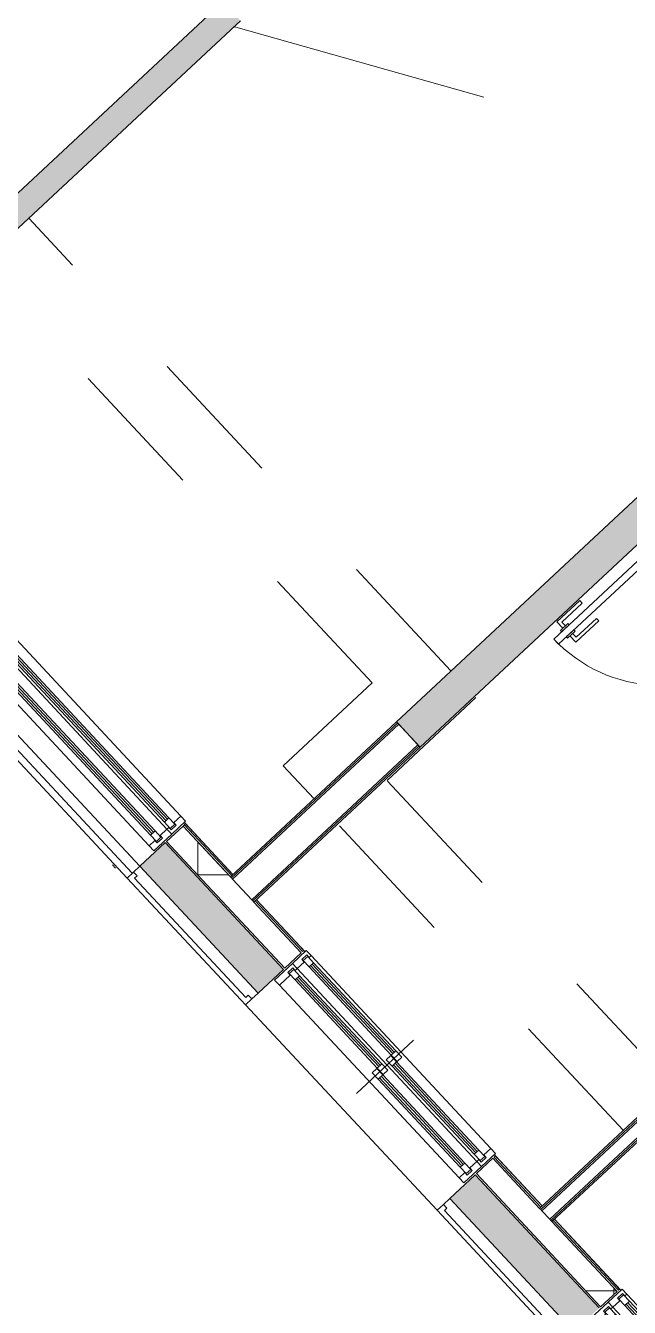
# Model space of a CAD drawing. Header units: millimetres. Extents: x -71377 to 516042, y -145869 to 441446.
# Drawn here: x 130022 to 133503, y 92553 to 99945 of the extents above; entities that cross this region are included whole.
import ezdxf

# ---------------------------------------------------------------- set-up
doc = ezdxf.new("R2010")
doc.units = ezdxf.units.MM
doc.header["$LTSCALE"] = 1000
doc.linetypes.add('_점선_M_', pattern=[3, 1.5, -1.5])
doc.linetypes.add('_점선_S_', pattern=[1.6, 0.8, -0.8])
for name, color, linetype, lineweight in [('A-door', 4, 'Continuous', 5), ('A-door-hdln', 8, 'Continuous', 5), ('A-ele-8', 8, 'Continuous', 5), ('A-fnsh', 5, 'Continuous', 5), ('A-fnsh-4', 4, 'Continuous', 5), ('A-furn', 6, 'Continuous', 5), ('A-glas', 5, 'Continuous', 5), ('A-hat', 251, 'Continuous', 5), ('A-insu', 251, 'Continuous', 5), ('A-rail', 6, 'Continuous', 5), ('A-wind', 4, 'Continuous', 5), ('A-wind-hdln', 8, 'Continuous', 5), ('A_cwall', 2, 'Continuous', 5), ('A_fnsh-4', 4, 'Continuous', 5), ('AA_dash_M_', 7, '_점선_M_', 5), ('AA_국기봉', 6, 'Continuous', 9), ('AA_발코니선', 4, '_점선_S_', 5)]:
    doc.layers.add(name, color=color, linetype=linetype, lineweight=lineweight)

# ---------------------------------------------------------------- blocks, each defined once
blk = doc.blocks.new('세대외여닫이문 - _A_WD_9x23_90도-2322974-지반층 배치도')
at = {"layer": 'A-door'}
for p, q in [((-470, 77), (-410, 77)), ((-470, 65), (-470, 77)), ((-410, 77), (-410, 65)), ((410, 77), (470, 77)), ((410, 65), (410, 77)), ((470, 77), (470, 65)), ((-410, 65), (-470, 65)), ((-450, 65), (-420, 65)), ((-450, -60), (-450, 65)), ((-425, 45), (-425, -10)), ((-420, 45), (-425, 45)), ((-425, 45), (-420, 45)), ((-425, -10), (-425, 45)), ((-420, 65), (-420, 45)), ((-420, 45), (-420, 55)), ((-420, 55), (-410, 55)), ((-410, 55), (-410, -20)), ((470, 65), (410, 65)), ((410, 55), (420, 55)), ((410, -20), (410, 55)), ((420, 65), (450, 65)), ((420, 45), (420, 65)), ((420, 55), (420, 45)), ((420, 45), (425, 45)), ((425, 45), (420, 45)), ((425, 45), (425, -10)), ((425, -10), (425, 45)), ((450, 65), (450, -60)), ((450, 55), (490, 55)), ((450, -60), (450, 55)), ((-420, -60), (-450, -60)), ((-425, -10), (-420, -10)), ((-420, -10), (-425, -10)), ((-420, -10), (-420, -60)), ((-420, -20), (-420, -10)), ((-410, -20), (-420, -20)), ((380, -60), (380, -900)), ((380, -60), (420, -60)), ((420, -20), (410, -20)), ((420, -10), (420, -20)), ((425, -10), (420, -10)), ((420, -10), (425, -10)), ((420, -60), (420, -10)), ((420, -60), (420, -900)), ((450, -60), (420, -60)), ((490, -60), (450, -60)), ((380, -900), (420, -900))]:
    blk.add_line(p, q, dxfattribs=at)
at = {"layer": 'A-door-hdln'}
for p, q in [((-425, 45), (-420, 45)), ((-420, 45), (-425, 45)), ((-420, 45), (-420, 65)), ((-410, 55), (-420, 55)), ((420, 55), (410, 55)), ((420, 65), (420, 45)), ((420, 45), (420, 55)), ((425, 45), (420, 45)), ((420, 45), (425, 45)), ((490, -60), (450, 55)), ((-420, -10), (-425, -10)), ((-425, -10), (-420, -10)), ((-420, -60), (-420, -10)), ((-420, -10), (-420, -20)), ((-420, -20), (-410, -20)), ((410, -20), (420, -20)), ((420, -10), (425, -10)), ((420, -20), (420, -10)), ((420, -10), (420, -60)), ((425, -10), (420, -10)), ((320, -820), (320, -640)), ((320, -640), (340, -640)), ((340, -640), (340, -800)), ((480, -640), (460, -640)), ((460, -640), (460, -800)), ((480, -820), (480, -640)), ((340, -800), (370, -800)), ((370, -780), (380, -780)), ((370, -840), (370, -780)), ((380, -780), (380, -840)), ((420, -780), (420, -840)), ((430, -780), (420, -780)), ((430, -840), (430, -780)), ((460, -800), (430, -800)), ((370, -820), (320, -820)), ((380, -840), (370, -840)), ((420, -840), (430, -840)), ((430, -820), (480, -820))]:
    blk.add_line(p, q, dxfattribs=at)
blk.add_arc((420, -60), 840, 180, 270, dxfattribs=at)
blk = doc.blocks.new('미서기창__이중창_ - _A_PW_16X12-2154979-지반층 배치도')
at = {"layer": 'A-glas'}
for p, q in [((25, 176), (720, 176)), ((25, 164), (720, 164)), ((-720, 136), (-25, 136)), ((-720, 124), (-25, 124)), ((-720, 26), (-25, 26)), ((-720, 14), (-25, 14)), ((25, 66), (720, 66)), ((25, 54), (720, 54))]:
    blk.add_line(p, q, dxfattribs=at)
at = {"layer": 'A-wind'}
for p, q in [((-800, 95), (-800, 235)), ((-800, 235), (-760, 235)), ((-760, 235), (-760, 150)), ((760, 235), (800, 235)), ((760, 190), (760, 235)), ((800, 235), (800, 95)), ((-760, 150), (-780, 150)), ((-780, 150), (-780, 110)), ((-770, 148), (-720, 148)), ((-770, 112), (-770, 148)), ((-720, 148), (-720, 112)), ((-25, 188), (25, 188)), ((-25, 152), (-25, 188)), ((25, 152), (-25, 152)), ((-25, 148), (25, 148)), ((-25, 112), (-25, 148)), ((25, 188), (25, 152)), ((25, 148), (25, 112)), ((720, 188), (770, 188)), ((720, 152), (720, 188)), ((770, 152), (720, 152)), ((780, 190), (760, 190)), ((760, 95), (760, 150)), ((760, 150), (780, 150)), ((770, 188), (770, 152)), ((780, 150), (780, 190)), ((-760, 95), (-800, 95)), ((-800, 95), (-800, -15)), ((-780, 110), (-760, 110)), ((-720, 112), (-770, 112)), ((-760, 110), (-760, 95)), ((-760, 40), (-760, 95)), ((25, 112), (-25, 112)), ((-25, 78), (25, 78)), ((-25, 42), (-25, 78)), ((25, 78), (25, 42)), ((720, 78), (770, 78)), ((720, 42), (720, 78)), ((800, 95), (760, 95)), ((760, 80), (760, 95)), ((780, 80), (760, 80)), ((770, 78), (770, 42)), ((780, 40), (780, 80)), ((800, 95), (800, -15)), ((-780, 0), (-780, 40)), ((-780, 40), (-760, 40)), ((-760, 0), (-780, 0)), ((-770, 38), (-720, 38)), ((-770, 2), (-770, 38)), ((-720, 2), (-770, 2)), ((-760, -15), (-760, 0)), ((-720, 38), (-720, 2)), ((25, 42), (-25, 42)), ((-25, 38), (25, 38)), ((-25, 2), (-25, 38)), ((25, 2), (-25, 2)), ((25, 38), (25, 2)), ((770, 42), (720, 42)), ((760, -15), (760, 40)), ((760, 40), (780, 40)), ((-800, -15), (-760, -15)), ((800, -15), (760, -15))]:
    blk.add_line(p, q, dxfattribs=at)
at = {"layer": 'A-wind-hdln'}
for p, q in [((0, 335), (0, -115)), ((-760, 235), (760, 235)), ((-720, 148), (-25, 148)), ((25, 188), (720, 188)), ((25, 152), (720, 152)), ((760, 95), (-760, 95)), ((-720, 112), (-25, 112)), ((25, 78), (720, 78)), ((-720, 38), (-25, 38)), ((-720, 2), (-25, 2)), ((25, 42), (720, 42)), ((760, -15), (-760, -15))]:
    blk.add_line(p, q, dxfattribs=at)
blk = doc.blocks.new('미서기창__이중창_2단_ - _A_PW_27X20-2285641-지반층 배치도')
at = {"layer": 'A-glas'}
for p, q in [((-325, 96), (1270, 96)), ((-325, 84), (1270, 84)), ((-1270, 56), (-375, 56)), ((-1270, 44), (-375, 44)), ((-1270, -54), (-375, -54)), ((-1270, -66), (-375, -66)), ((-325, -14), (1270, -14)), ((-325, -26), (1270, -26))]:
    blk.add_line(p, q, dxfattribs=at)
at = {"layer": 'A-wind'}
for p, q in [((-1350, 15), (-1350, 155)), ((-1350, 155), (-1310, 155)), ((-1310, 155), (-1310, 70)), ((1310, 155), (1350, 155)), ((1310, 110), (1310, 155)), ((1350, 155), (1350, 15)), ((-375, 108), (-325, 108)), ((-375, 72), (-375, 108)), ((-325, 108), (-325, 72)), ((1270, 108), (1320, 108)), ((1270, 72), (1270, 108)), ((1330, 110), (1310, 110)), ((1320, 108), (1320, 72)), ((1330, 70), (1330, 110)), ((-1310, 15), (-1350, 15)), ((-1350, 15), (-1350, -95)), ((-1310, 70), (-1330, 70)), ((-1330, 70), (-1330, 30)), ((-1330, 30), (-1310, 30)), ((-1320, 68), (-1270, 68)), ((-1320, 32), (-1320, 68)), ((-1270, 32), (-1320, 32)), ((-1310, 30), (-1310, 15)), ((-1310, -40), (-1310, 15)), ((-1270, 68), (-1270, 32)), ((-325, 72), (-375, 72)), ((-375, 68), (-325, 68)), ((-375, 32), (-375, 68)), ((-325, 32), (-375, 32)), ((-325, 68), (-325, 32)), ((1320, 72), (1270, 72)), ((1310, 15), (1310, 70)), ((1310, 70), (1330, 70)), ((1350, 15), (1310, 15)), ((1310, 0), (1310, 15)), ((1350, 15), (1350, -95)), ((-1330, -80), (-1330, -40)), ((-1330, -40), (-1310, -40)), ((-1320, -42), (-1270, -42)), ((-1320, -78), (-1320, -42)), ((-1270, -42), (-1270, -78)), ((-375, -2), (-325, -2)), ((-375, -38), (-375, -2)), ((-325, -38), (-375, -38)), ((-375, -42), (-325, -42)), ((-375, -78), (-375, -42)), ((-325, -2), (-325, -38)), ((-325, -42), (-325, -78)), ((1270, -2), (1320, -2)), ((1270, -38), (1270, -2)), ((1320, -38), (1270, -38)), ((1330, 0), (1310, 0)), ((1310, -95), (1310, -40)), ((1310, -40), (1330, -40)), ((1320, -2), (1320, -38)), ((1330, -40), (1330, 0)), ((-1350, -95), (-1310, -95)), ((-1310, -80), (-1330, -80)), ((-1270, -78), (-1320, -78)), ((-1310, -95), (-1310, -80)), ((-325, -78), (-375, -78)), ((1350, -95), (1310, -95))]:
    blk.add_line(p, q, dxfattribs=at)
at = {"layer": 'A-wind-hdln'}
for p, q in [((-350, 255), (-350, -195)), ((-1310, 155), (1310, 155)), ((-325, 108), (1270, 108)), ((1310, 15), (-1310, 15)), ((-1270, 68), (-375, 68)), ((-1270, 32), (-375, 32)), ((-325, 72), (1270, 72)), ((-1270, -42), (-375, -42)), ((-325, -2), (1270, -2)), ((-325, -38), (1270, -38)), ((1310, -95), (-1310, -95)), ((-1270, -78), (-375, -78))]:
    blk.add_line(p, q, dxfattribs=at)
blk = doc.blocks.new('국기봉_일반모델_ - 국기봉_일반모델_-2074879-지반층 배치도')
at = {"layer": 'AA_국기봉'}
blk.add_line((2.5, -60), (27.5, -60), dxfattribs=at)
blk = doc.blocks.new('난간 - 난간-2325163-지반층 배치도')
at = {"layer": 'A-rail'}
for p, q in [((8785, -7305), (6065, -7305)), ((6065, -7365), (8785, -7365))]:
    blk.add_line(p, q, dxfattribs=at)
blk = doc.blocks.new('대장2_59A_1층_rvt-1-지반층 배치도')
at = {"layer": 'A-hat'}
h = blk.add_hatch(dxfattribs=at)
h.set_pattern_fill('FP_55', color=256, style=0, pattern_type=2)
h.set_pattern_definition([(0, (-96985.9, -23353.2), (0, 800), []), (270, (-96985.9, -23353.2), (800, 5e-14), [])])
h.paths.add_polyline_path([(-128138.3, -176333.9), (-128043.2, -176245.2), (-128418.3, -175843), (-128513.4, -175931.6), (-128403, -176050)])
h.paths.add_polyline_path([(-129618.2, -174746.8), (-129523.1, -174658.2), (-130239.2, -173890.3), (-130334.3, -173978.9), (-129677, -174683.8)])
h.paths.add_polyline_path([(-131439.2, -172794.1), (-131344.1, -172705.5), (-132026.1, -171974.1), (-132121.2, -172062.8), (-131498, -172731)])
h.paths.add_polyline_path([(-133976.2, -170073.5), (-133881.1, -169984.8), (-134263, -169575.3), (-134358.1, -169663.9), (-134035.2, -170010.2)])
at = {"layer": 'A-ele-8'}
for p, q in [((-132026.1, -171974.1), (-132011.5, -171960.5)), ((-131329.5, -172691.8), (-131336.4, -172698.3)), ((-130231.6, -173883.1), (-130224.6, -173876.6)), ((-129508.5, -174644.5), (-129515.5, -174651))]:
    blk.add_line(p, q, dxfattribs=at)
at = {"layer": 'A-fnsh'}
for p, q in [((-131738.7, -172253), (-132018.3, -171953.2)), ((-131322.6, -172699.1), (-131602.3, -172399.3)), ((-129955.2, -174165.5), (-130231.4, -173869.3)), ((-129501.7, -174651.8), (-129883.6, -174242.3))]:
    blk.add_line(p, q, dxfattribs=at)
at = {"layer": 'A-fnsh-4'}
for p, q in [((-130788.7, -171380.2), (-131746.8, -172273.6)), ((-130665.3, -171512.6), (-131623.4, -172406)), ((-132026.1, -171974.1), (-131818.2, -172197)), ((-131753.3, -172266.6), (-132026.1, -171974.1)), ((-127652.7, -172031.3), (-129963.4, -174186.1)), ((-127531.1, -172035.6), (-129904.7, -174249)), ((-131818.2, -172197), (-131753.3, -172266.6)), ((-131629.8, -172399), (-131740.3, -172280.5)), ((-129911.2, -174242), (-129956.9, -174193))]:
    blk.add_line(p, q, dxfattribs=at)
at = {"layer": 'A-insu'}
for p, q in [((-130782.3, -171387.1), (-130671.8, -171505.6)), ((-132121.2, -172062.8), (-132026.1, -171974.1)), ((-132026.1, -171974.1), (-132018.4, -171966.9)), ((-131913.3, -172285.7), (-132121.2, -172062.8)), ((-131439.2, -172794.1), (-131913.3, -172285.7)), ((-131745.6, -172259.5), (-131753.3, -172266.6)), ((-131616.9, -172412.9), (-131344.1, -172705.5)), ((-131344.1, -172705.5), (-131439.2, -172794.1)), ((-130334.3, -173978.9), (-130239.2, -173890.3)), ((-130239.2, -173890.3), (-129969.9, -174179.1)), ((-129618.2, -174746.8), (-130334.3, -173978.9)), ((-129898.2, -174255.9), (-129523.1, -174658.2)), ((-129523.1, -174658.2), (-129618.2, -174746.8))]:
    blk.add_line(p, q, dxfattribs=at)
at = {"layer": 'A_fnsh-4'}
for p, q in [((-131753.3, -172266.6), (-130795.2, -171373.2)), ((-130782.3, -171387.1), (-131740.3, -172280.5)), ((-130795.2, -171373.2), (-130788.7, -171380.2)), ((-130788.7, -171380.2), (-130782.3, -171387.1)), ((-130671.8, -171505.6), (-131629.8, -172399)), ((-130658.8, -171519.5), (-131616.9, -172412.9)), ((-130671.8, -171505.6), (-130665.3, -171512.6)), ((-130665.3, -171512.6), (-130658.8, -171519.5)), ((-132018.4, -171966.9), (-132011.5, -171960.5)), ((-131745.6, -172259.5), (-132018.4, -171966.9)), ((-132011.5, -171960.5), (-131738.7, -172253)), ((-129969.9, -174179.1), (-127666.1, -172030.8)), ((-127639.2, -172031.8), (-129956.9, -174193)), ((-127544.5, -172035.1), (-129911.2, -174242)), ((-127517.7, -172036), (-129898.2, -174255.9)), ((-131746.8, -172273.6), (-131753.3, -172266.6)), ((-131740.3, -172280.5), (-131746.8, -172273.6)), ((-131738.7, -172253), (-131745.6, -172259.5)), ((-131623.4, -172406), (-131629.8, -172399)), ((-131616.9, -172412.9), (-131623.4, -172406)), ((-131609.2, -172405.8), (-131602.3, -172399.3)), ((-131336.4, -172698.3), (-131609.2, -172405.8)), ((-131602.3, -172399.3), (-131329.5, -172691.8)), ((-131329.5, -172691.8), (-131336.4, -172698.3)), ((-130231.6, -173883.1), (-130224.6, -173876.6)), ((-129962.2, -174172), (-130231.6, -173883.1)), ((-130224.6, -173876.6), (-129955.2, -174165.5)), ((-129963.4, -174186.1), (-129969.9, -174179.1)), ((-129956.9, -174193), (-129963.4, -174186.1)), ((-129955.2, -174165.5), (-129962.2, -174172)), ((-129904.7, -174249), (-129911.2, -174242)), ((-129898.2, -174255.9), (-129904.7, -174249)), ((-129890.6, -174248.8), (-129883.6, -174242.3)), ((-129515.5, -174651), (-129890.6, -174248.8)), ((-129883.6, -174242.3), (-129508.5, -174644.5)), ((-129508.5, -174644.5), (-129515.5, -174651))]:
    blk.add_line(p, q, dxfattribs=at)
at = {"layer": 'AA_발코니선'}
for p, q in [((-130480.7, -171080), (-132915.5, -168469)), ((-130936, -171149), (-132999, -168936.6)), ((-131447.9, -171626.4), (-130936, -171149)), ((-130849.5, -171711), (-130337.5, -171233.6)), ((-131270.6, -171816.5), (-131447.9, -171626.4)), ((-129209.2, -173469.9), (-130849.5, -171711)), ((-129487.2, -173729), (-131134.2, -171962.8))]:
    blk.add_line(p, q, dxfattribs=at)
at = {"layer": 'A-door-hdln', "extrusion": (0, 0, -1), "zscale": -1, "rotation": 46.99999875152388}
blk.add_blockref('세대외여닫이문 - _A_WD_9x23_90도-2322974-지반층 배치도', (128942.4, -170588.9), dxfattribs=at)
at = {"layer": 'A-furn', "extrusion": (0, 0, -1), "zscale": -1, "rotation": 46.99999875152388}
blk.add_blockref('국기봉_일반모델_ - 국기봉_일반모델_-2074879-지반층 배치도', (132369.3, -172177.9), dxfattribs=at)
at = {"layer": 'A-rail', "extrusion": (0, 0, -1), "zscale": -1, "rotation": 46.99999875152388}
blk.add_blockref('난간 - 난간-2325163-지반층 배치도', (122795.9, -171659.6), dxfattribs=at)
at = {"layer": 'A-wind-hdln', "extrusion": (0, 0, -1), "zscale": -1}
for name, p, rotation in [('미서기창__이중창_2단_ - _A_PW_27X20-2285641-지반층 배치도', (133001.1, -171023.8), 226.9999987515237), ('미서기창__이중창_ - _A_PW_16X12-2154979-지반층 배치도', (130780.5, -173287.5), 226.9999987515239), ('미서기창__이중창_ - _A_PW_16X12-2154979-지반층 배치도', (128959.6, -175240.2), 226.9999987515239)]:
    blk.add_blockref(name, p, dxfattribs=dict(at, rotation=rotation))

msp = doc.modelspace()

# ---------------------------------------------------------------- hatches: boundary and pattern name
at = {"layer": 'A-hat'}
for points in [[(129716.6, 98550.3), (129943.3, 98761.8), (129952.2, 98752.2), (131261.3, 99973), (131159, 100082.7), (129849.9, 98861.9), (129858.7, 98852.4), (129632, 98641)], [(132296.6, 95783.6), (133719.1, 97110.1), (133582.7, 97256.4), (132160.2, 95929.9)], [(131362.7, 94365.8), (131508.9, 94502.2), (130826.9, 95233.5), (130680.7, 95097.1), (130999.1, 94755.6)], [(133183.6, 92413.1), (133329.9, 92549.5), (132613.8, 93317.4), (132467.5, 93181), (132731.5, 92897.9)]]:
    msp.add_hatch(color=256, dxfattribs=at).paths.add_polyline_path(points)

# ---------------------------------------------------------------- linework, layer by layer
at = {"layer": 'A-ele-8'}
for p, q in [((130607.5, 95028.9), (128752.5, 97018.2)), ((132394.4, 93112.8), (131289.5, 94297.6))]:
    msp.add_line(p, q, dxfattribs=at)
at = {"layer": 'A-insu'}
for p, q in [((130680.7, 95097.1), (130644.1, 95063)), ((131326.1, 94331.7), (131362.7, 94365.8)), ((132467.5, 93181), (132430.9, 93146.9))]:
    msp.add_line(p, q, dxfattribs=at)
at = {"layer": 'A_cwall'}
for p, q in [((131159, 100082.7), (129849.9, 98861.9)), ((129952.2, 98752.2), (131261.3, 99973)), ((133582.7, 97256.4), (132160.2, 95929.9)), ((132296.6, 95783.6), (133719.1, 97110.1)), ((132160.2, 95929.9), (132296.6, 95783.6)), ((130826.9, 95233.5), (130680.7, 95097.1)), ((131508.9, 94502.2), (130826.9, 95233.5)), ((130680.7, 95097.1), (131362.7, 94365.8)), ((131362.7, 94365.8), (131508.9, 94502.2)), ((132613.8, 93317.4), (132467.5, 93181)), ((133329.9, 92549.5), (132613.8, 93317.4)), ((132467.5, 93181), (133183.6, 92413.1))]:
    msp.add_line(p, q, dxfattribs=at)
at = {"layer": 'A_fnsh-4'}
for p, q in [((130644.1, 95063), (130607.5, 95028.9)), ((130607.5, 95028.9), (131289.5, 94297.6)), ((130664.6, 95041.1), (130644.1, 95063)), ((130664.6, 95041.1), (130649.9, 95027.5)), ((130649.9, 95027.5), (131291, 94340)), ((131289.5, 94297.6), (131326.1, 94331.7)), ((131291, 94340), (131305.6, 94353.6)), ((131326.1, 94331.7), (131305.6, 94353.6)), ((132430.9, 93146.9), (132394.4, 93112.8)), ((132451.4, 93124.9), (132430.9, 93146.9)), ((132394.4, 93112.8), (133110.5, 92344.9)), ((132451.4, 93124.9), (132436.8, 93111.3)), ((132436.8, 93111.3), (133111.9, 92387.3))]:
    msp.add_line(p, q, dxfattribs=at)
at = {"layer": 'AA_dash_M_'}
msp.add_line((93690.2, 110544.2), (264270.3, 62346.1), dxfattribs=at)

# ---------------------------------------------------------------- block references
msp.add_blockref('대장2_59A_1층_rvt-1-지반층 배치도', (262955.4, 267303.1))

doc.saveas('drawing.dxf')
